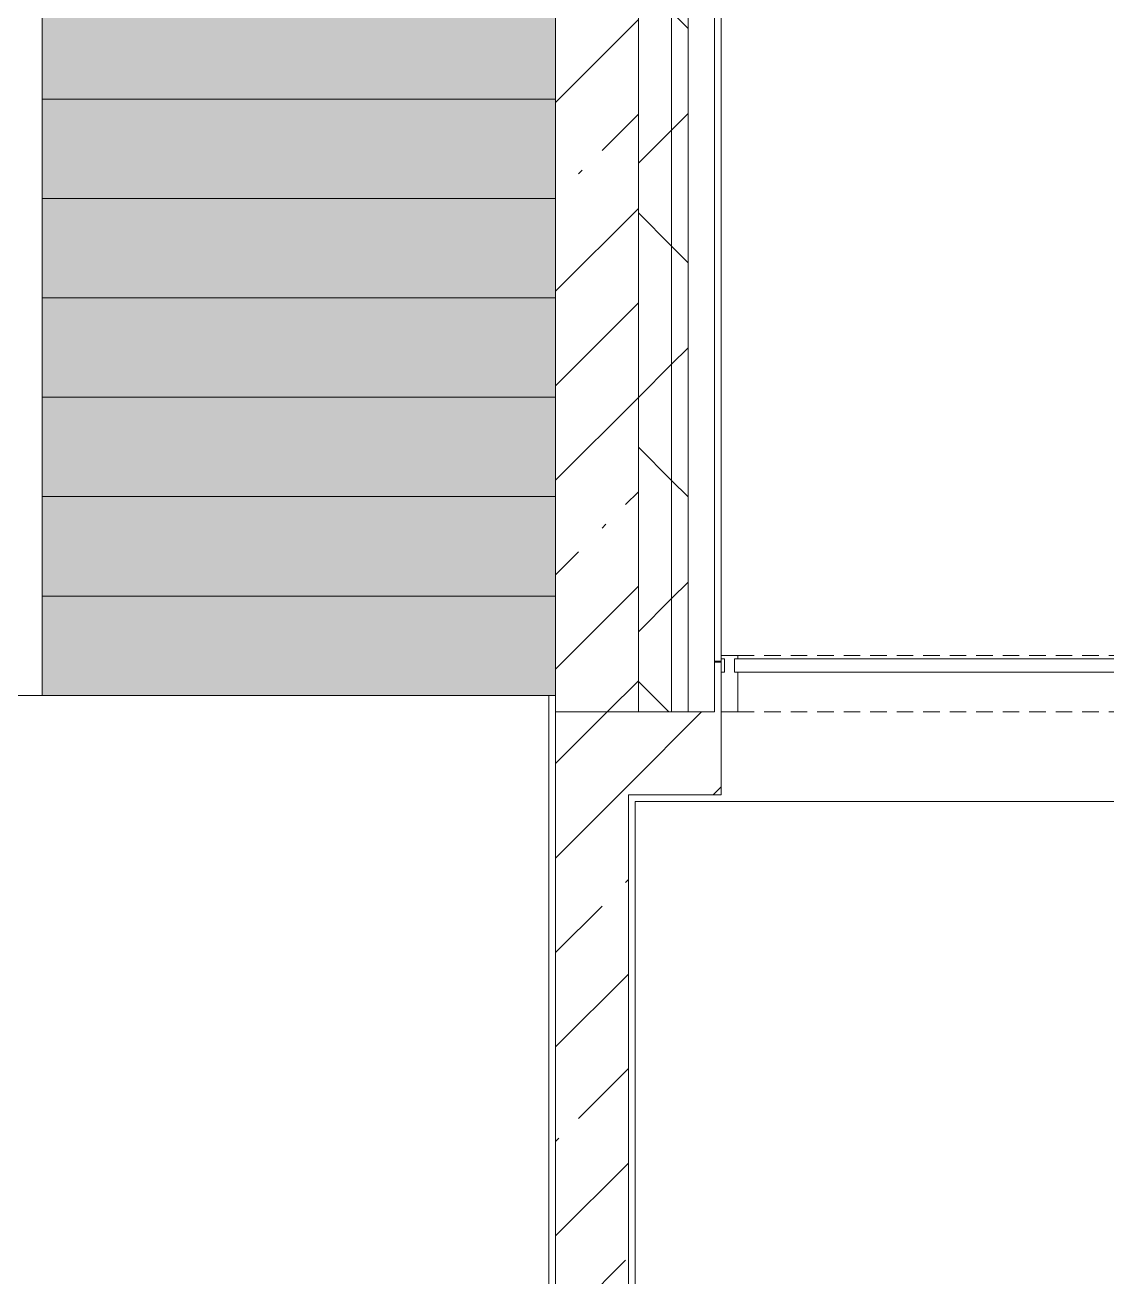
# Model space of a CAD drawing. Header units: millimetres. Extents: x 63482 to 319368, y -8553 to 29000.
# Drawn here: x 225997 to 229263, y 19695 to 23473 of the extents above; entities that cross this region are included whole.
import ezdxf

# ---------------------------------------------------------------- set-up
doc = ezdxf.new("R2010")
doc.units = ezdxf.units.MM
doc.linetypes.add('200_ШТРИХ__ш1_п0_6_', pattern=[80, 50, -30])
for name, color, linetype, lineweight in [('A-DETL-MBND', 7, '200_ШТРИХ__ш1_п0_6_', 9), ('A-GLAZ-2', 7, 'Continuous', 5), ('A-GLAZ-CWMG-2', 7, 'Continuous', 5), ('A-WALL', 7, 'Continuous', 9), ('A-WALL-4', 7, 'Continuous', 5), ('I-WALL-2', 7, 'Continuous', 5), ('S-STRS-4', 7, 'Continuous', 5)]:
    doc.layers.add(name, color=color, linetype=linetype, lineweight=lineweight)
doc.layers.add('A-FLOR-2', color=7, linetype='Continuous', lineweight=5, true_color=0xaaaaaa)
doc.layers.add('S-STRS-3', color=7, linetype='Continuous', lineweight=15, true_color=0xd7cdc4, transparency=1)
pattern_1 = [(45, (134788.6, 0), (-353.5534, 353.5534), []), (135, (134788.6, 0), (-353.5534, -353.5534), [])]
pattern_2 = [(45, (134788.6, 0), (-285.1231, 285.1231), []), (45, (135073.7, 0), (-285.1231, 285.1231), [504.031, -100.806, 16.764, -84.042])]

# ---------------------------------------------------------------- blocks, each defined once
blk = doc.blocks.new('PNS_Панель прямоугольная - Нр_Стекло - 40мм-22855911-Общий план 3 этажа с размещением фрагментов 3_1-3_8')
at = {"layer": 'A-GLAZ-2'}
h = blk.add_hatch(dxfattribs=at)
h.set_pattern_fill('FP_109', color=256, style=0, pattern_type=2)
h.set_pattern_definition([(45, (-94620, -21060), (-1414.214, 1414.214), [1000, -3000]), (45, (-95620, -21560), (-1414.214, 1414.214), [3000, -1000]), (45, (-93620, -22060), (-1414.214, 1414.214), [1000, -3000])])
h.paths.add_polyline_path([(760, -40), (770, -40), (770, 0), (-770, 0), (-770, -40), (426.3, -40)])
for p, q in [((-770, 0), (770, 0)), ((760, 0), (-770, 0)), ((-760, -40), (760, -40))]:
    blk.add_line(p, q, dxfattribs=at)
blk = doc.blocks.new('Прямоугольный импост - Импост структурный с накладкой - 170мм-22855901-Общий план 3 этажа с размещением фрагментов 3_1-3_8')
at = {"layer": 'A-DETL-MBND'}
for p, q in [((93360, 21560), (93360, 21570)), ((93360, 21570), (94880, 21570)), ((93360, 21400), (94880, 21400))]:
    blk.add_line(p, q, dxfattribs=at)
blk = doc.blocks.new('Прямоугольный импост - Импост структурный с накладкой - 170мм-22854979-Общий план 3 этажа с размещением фрагментов 3_1-3_8')
at = {"layer": 'A-GLAZ-CWMG-2'}
for p, q in [((0, 160), (-50, 160)), ((-50, 160), (-50, 40)), ((0, 40), (0, 160)), ((-50, 40), (-40, 40)), ((-40, 40), (-40, 0)), ((-10, 0), (-10, 40)), ((-10, 40), (0, 40)), ((-40, 0), (-50, 0)), ((-50, 0), (-50, -10)), ((0, 0), (-10, 0)), ((0, -10), (0, 0)), ((-50, -10), (0, -10))]:
    blk.add_line(p, q, dxfattribs=at)

msp = doc.modelspace()

# ---------------------------------------------------------------- hatches: boundary and pattern name
at = {"layer": 'A-WALL-4'}
h = msp.add_hatch(dxfattribs=at)
h.set_pattern_fill('FP_52', color=256, style=0, pattern_type=2)
h.set_pattern_definition(pattern_1)
h.paths.add_polyline_path([(227998.6, 21400), (227998.6, 27200), (227948.6, 27200), (227948.6, 21400)])
h = msp.add_hatch(dxfattribs=at)
h.set_pattern_fill('FP_52', color=256, style=0, pattern_type=2)
h.set_pattern_definition(pattern_1)
h.paths.add_polyline_path([(227948.6, 21400), (227948.6, 27100), (227848.6, 27100), (227848.6, 21400)])
h = msp.add_hatch(dxfattribs=at)
h.set_pattern_fill('FP_52', color=256, style=0, pattern_type=2)
h.set_pattern_definition(pattern_1)
h.paths.add_polyline_path([(260018.6, 21400), (260018.6, 21550), (254938.8, 21550), (254938.8, 21400), (259868.6, 21400)])
h.paths.add_polyline_path([(228098.6, 21400), (228098.6, 21550), (228078.6, 21550), (228078.6, 21400)])
h.paths.add_polyline_path([(239438.8, 21400), (239438.8, 21550), (238238.6, 21550), (238238.6, 21400), (239334.5, 21400)])
h.paths.add_polyline_path([(240838.6, 21400), (241639, 21400), (241639, 21550), (240338.8, 21550), (240338.8, 21400)])
h.paths.add_polyline_path([(254038.8, 21400), (254038.8, 21550), (252689, 21550), (252689, 21400), (253834, 21400)])
h.paths.add_polyline_path([(242539, 21400), (243839, 21400), (243834.4, 21550), (242539, 21550)])
h.paths.add_polyline_path([(251789, 21400), (251789, 21550), (250919, 21550), (250919, 21400), (251334.1, 21400)])
h.paths.add_polyline_path([(244739, 21400), (246038.6, 21400), (246038.6, 21550), (244739, 21550)])
h.paths.add_polyline_path([(249334.1, 21400), (249489, 21400), (249489, 21550), (248338.6, 21550), (248338.6, 21400)])
h.paths.add_polyline_path([(234334.7, 21400), (235938.6, 21400), (235938.6, 21550), (231398.6, 21550), (231398.6, 21400)])
at = {"layer": 'I-WALL-2'}
h = msp.add_hatch(dxfattribs=at)
h.set_pattern_fill('FP_48', color=256, style=0, pattern_type=2)
h.set_pattern_definition(pattern_2)
h.paths.add_polyline_path([(227848.6, 21400), (227848.6, 27100), (227598.6, 27100), (227598.6, 21400), (227835, 21400)])
h = msp.add_hatch(dxfattribs=at)
h.set_pattern_fill('FP_48', color=256, style=0, pattern_type=2)
h.set_pattern_definition(pattern_2)
h.paths.add_polyline_path([(227818.6, 17270), (227818.6, 21400), (227598.6, 21400), (227598.6, 17270)])
h = msp.add_hatch(dxfattribs=at)
h.set_pattern_fill('FP_48', color=256, style=0, pattern_type=2)
h.set_pattern_definition(pattern_2)
h.paths.add_polyline_path([(231398.6, 21150), (235368.6, 21150), (235368.6, 21400), (231398.6, 21400)])
h.paths.add_polyline_path([(228098.6, 21150), (228098.6, 21400), (227818.6, 21400), (227818.6, 21150), (227835, 21150)])
at = {"layer": 'S-STRS-3'}
for points in [[(226048.6, 23250), (227598.6, 23250), (227598.6, 23550), (226048.6, 23550), (226048.6, 23395.7)], [(226048.6, 22950), (227598.6, 22950), (227598.6, 23250), (226048.6, 23250)], [(226048.6, 22650), (227598.6, 22650), (227598.6, 22950), (226048.6, 22950)], [(226048.6, 22350), (227598.6, 22350), (227598.6, 22650), (226048.6, 22650)], [(227598.6, 22050), (227598.6, 22350), (226048.6, 22350), (226048.6, 22050), (227335, 22050)], [(226048.6, 21750), (227598.6, 21750), (227598.6, 22050), (226048.6, 22050)], [(227598.6, 21450), (227598.6, 21750), (226048.6, 21750), (226048.6, 21450), (227578.6, 21450)]]:
    msp.add_hatch(color=256, dxfattribs=at).paths.add_polyline_path(points)

# ---------------------------------------------------------------- linework, layer by layer
at = {"layer": 'A-FLOR-2'}
for p, q in [((227598.6, 21450), (224198.6, 21450)), ((227578.6, 17870), (227578.6, 21450)), ((227838.6, 21130), (227838.6, 13628)), ((229668.6, 21130), (227838.6, 21130))]:
    msp.add_line(p, q, dxfattribs=at)
at = {"layer": 'A-WALL'}
for p, q in [((228078.6, 21400), (228078.6, 27330)), ((227998.6, 21400), (227998.6, 27250)), ((227948.6, 21400), (227948.6, 27200)), ((227848.6, 21400), (227848.6, 27100)), ((228098.6, 21553), (228078.6, 21553)), ((228098.6, 21550), (228078.6, 21550)), ((227848.6, 21400), (228078.6, 21400))]:
    msp.add_line(p, q, dxfattribs=at)
at = {"layer": 'A-WALL-4'}
msp.add_line((228098.6, 21400), (228098.6, 27350), dxfattribs=at)
at = {"layer": 'I-WALL-2'}
for p, q in [((227598.6, 26850), (227598.6, 17850)), ((227848.6, 21400), (227598.6, 21400)), ((228098.6, 21150), (228098.6, 21400)), ((227818.6, 21150), (228098.6, 21150)), ((227818.6, 13628), (227818.6, 21150))]:
    msp.add_line(p, q, dxfattribs=at)
at = {"layer": 'S-STRS-4'}
for p, q in [((226048.6, 23550), (226048.6, 23250)), ((226048.6, 23250), (226048.6, 22950)), ((227598.6, 23250), (226048.6, 23250)), ((227598.6, 23250), (226048.6, 23250)), ((226048.6, 22950), (226048.6, 22650)), ((227598.6, 22950), (226048.6, 22950)), ((227598.6, 22950), (226048.6, 22950)), ((226048.6, 22650), (226048.6, 22350)), ((227598.6, 22650), (226048.6, 22650)), ((227598.6, 22650), (226048.6, 22650)), ((226048.6, 22350), (226048.6, 22050)), ((227598.6, 22350), (226048.6, 22350)), ((227598.6, 22350), (226048.6, 22350)), ((226048.6, 22050), (226048.6, 21750)), ((227598.6, 22050), (226048.6, 22050)), ((227598.6, 22050), (226048.6, 22050)), ((226048.6, 21750), (226048.6, 21450)), ((227598.6, 21750), (226048.6, 21750)), ((227598.6, 21750), (226048.6, 21750)), ((227598.6, 21450), (226048.6, 21450))]:
    msp.add_line(p, q, dxfattribs=at)

# ---------------------------------------------------------------- block references
at = {"layer": 'A-DETL-MBND'}
msp.add_blockref('Прямоугольный импост - Импост структурный с накладкой - 170мм-22855901-Общий план 3 этажа с размещением фрагментов 3_1-3_8', (134788.6, 0), dxfattribs=at)
at = {"layer": 'A-GLAZ-2'}
msp.add_blockref('PNS_Панель прямоугольная - Нр_Стекло - 40мм-22855911-Общий план 3 этажа с размещением фрагментов 3_1-3_8', (228908.6, 21560), dxfattribs=at)
at = {"layer": 'A-GLAZ-CWMG-2', "rotation": 180}
msp.add_blockref('Прямоугольный импост - Импост структурный с накладкой - 170мм-22854979-Общий план 3 этажа с размещением фрагментов 3_1-3_8', (228098.6, 21560), dxfattribs=at)

doc.saveas('drawing.dxf')
